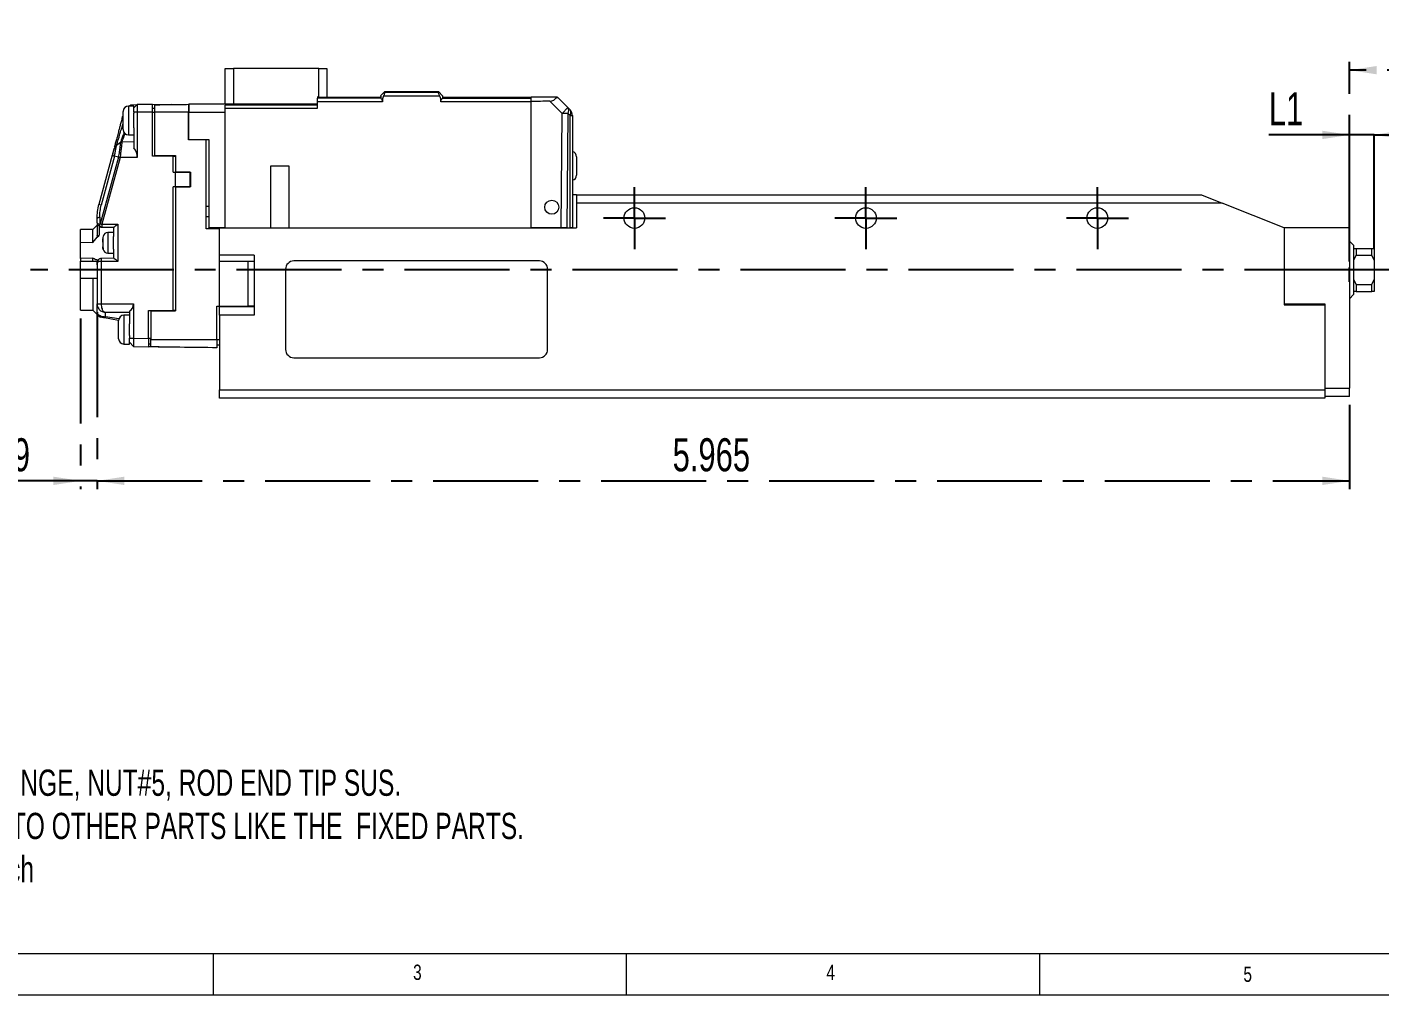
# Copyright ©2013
# Model space of a CAD drawing. Header units: inches. Extents: x 0.2 to 16.3, y 0.2 to 11.5.
# Drawn here: x 3.44 to 9.89, y 0.2 to 4.81 of the extents above; entities that cross this region are included whole.
import ezdxf

# ---------------------------------------------------------------- set-up
doc = ezdxf.new("R2010")
doc.units = ezdxf.units.IN
doc.header["$MEASUREMENT"] = 0
doc.linetypes.add('CENTERX2', pattern=[0.8, 0.5, -0.1, 0.1, -0.1])
doc.layers.add('CENTER_LINE', color=7, linetype='CENTERX2')
doc.styles.add('SLDTEXTSTYLE0', font='TXT', dxfattribs={"width": 0.7})
doc.styles.add('SLDTEXTSTYLE2', font='TXT', dxfattribs={"width": 0.75})
doc.dimstyles.new('SLDDIMSTYLE0', dxfattribs={"dimtxt": 0.15748, "dimasz": 0.13, "dimexe": 0, "dimexo": 0.0625, "dimgap": 0.03937, "dimtad": 1, "dimdec": 3, "dimrnd": 1e-09, "dimzin": 12, "dimdsep": 46, "dimtxsty": 'SLDTEXTSTYLE0', "dimsah": 1, "dimcen": 0.09, "dimadec": 0, "dimazin": 3, "dimtfac": 1, "dimtdec": 3, "dimtofl": 0, "dimtmove": 0, "dimatfit": 3, "dimfxl": 1, "dimfrac": 2, "dimtolj": 1, "dimtzin": 12, "dimarcsym": 0})
doc.dimstyles.new('SLDDIMSTYLE1', dxfattribs={"dimtxt": 0.15748, "dimasz": 0.13, "dimexe": 0, "dimexo": 0.0625, "dimgap": 0.03937, "dimtad": 1, "dimdec": 3, "dimrnd": 1e-09, "dimdsep": 46, "dimtxsty": 'SLDTEXTSTYLE0', "dimsah": 1, "dimcen": 0.09, "dimadec": 0, "dimazin": 2, "dimtfac": 1, "dimtdec": 3, "dimtmove": 0, "dimatfit": 0, "dimfxl": 1, "dimfrac": 2, "dimtolj": 1, "dimtzin": 12, "dimarcsym": 0})
doc.dimstyles.new('SLDDIMSTYLE4', dxfattribs={"dimtxt": 0.15748, "dimasz": 0.13, "dimexe": 0, "dimexo": 0.0625, "dimgap": 0.03937, "dimtad": 1, "dimdec": 3, "dimrnd": 1e-09, "dimzin": 12, "dimdsep": 46, "dimtxsty": 'SLDTEXTSTYLE0', "dimsah": 1, "dimcen": 0.09, "dimadec": 0, "dimazin": 3, "dimtfac": 1, "dimtdec": 3, "dimtmove": 0, "dimatfit": 0, "dimfxl": 1, "dimfrac": 2, "dimtolj": 1, "dimtzin": 12, "dimarcsym": 0})

# ---------------------------------------------------------------- blocks, each defined once
blk = doc.blocks.new('SW_NOTE_0')
at = {"layer": 'CENTER_LINE', "color": 0, "char_height": 0.125, "attachment_point": 1, "style": 'SLDTEXTSTYLE0'}
for s, insert in [('NOTE:', (0, 0.1611)), ('1. ACCESSORY PART :  SCREW#4, NUT#4, HINGE, NUT#5, ROD END TIP SUS.', (0, -0.0449)), ('2. ACCESSORY PARTS TO BE CONNECTED TO OTHER PARTS LIKE THE  FIXED PARTS.', (0, -0.2509)), ('3. UNSPECIFIED TOLERACNE TO BE 0.007inch', (0, -0.457))]:
    blk.add_mtext(s, dxfattribs=dict(at, insert=insert))
blk = doc.blocks.new('_D_27')
at = {"layer": 'CENTER_LINE'}
for p, q in [((3.6986, 3.4187), (3.6986, 2.6065)), ((3.7773, 3.4491), (3.7773, 2.6065)), ((3.6986, 2.6458), (3.0889, 2.6458)), ((3.7773, 2.6458), (3.6986, 2.6458)), ((3.7773, 2.6458), (4.0273, 2.6458))]:
    blk.add_line(p, q, dxfattribs=at)
for points in [[(3.6986, 2.6458), (3.5686, 2.6658), (3.5686, 2.6258)], [(3.7773, 2.6458), (3.9073, 2.6258), (3.9073, 2.6658)]]:
    blk.add_solid(points, dxfattribs=at)
at = {"layer": 'CENTER_LINE', "insert": (3.0889, 2.8488), "char_height": 0.15748, "attachment_point": 1, "style": 'SLDTEXTSTYLE0'}
blk.add_mtext('0.079', dxfattribs=at)
blk = doc.blocks.new('_D_28')
at = {"layer": 'CENTER_LINE'}
for p, q in [((3.7773, 3.4491), (3.7773, 2.6065)), ((9.7419, 3.0081), (9.7419, 2.6065)), ((3.7773, 2.6458), (9.7419, 2.6458))]:
    blk.add_line(p, q, dxfattribs=at)
for points in [[(3.7773, 2.6458), (3.9073, 2.6258), (3.9073, 2.6658)], [(9.7419, 2.6458), (9.6119, 2.6658), (9.6119, 2.6258)]]:
    blk.add_solid(points, dxfattribs=at)
at = {"layer": 'CENTER_LINE', "insert": (6.5182, 2.8488), "char_height": 0.15748, "attachment_point": 1, "style": 'SLDTEXTSTYLE0'}
blk.add_mtext('5.965', dxfattribs=at)
blk = doc.blocks.new('_D_29')
at = {"layer": 'CENTER_LINE'}
for p, q in [((9.7419, 3.89), (9.7419, 4.3331)), ((9.86, 3.7923), (9.86, 4.3331)), ((9.7419, 4.2937), (9.3577, 4.2937)), ((9.86, 4.2937), (9.7419, 4.2937)), ((9.86, 4.2937), (10.11, 4.2937))]:
    blk.add_line(p, q, dxfattribs=at)
for points in [[(9.7419, 4.2937), (9.6119, 4.3137), (9.6119, 4.2737)], [(9.86, 4.2937), (9.99, 4.2737), (9.99, 4.3137)]]:
    blk.add_solid(points, dxfattribs=at)
at = {"layer": 'CENTER_LINE', "insert": (9.3577, 4.4967), "char_height": 0.15748, "attachment_point": 1, "style": 'SLDTEXTSTYLE0'}
blk.add_mtext('L1', dxfattribs=at)
blk = doc.blocks.new('SW_CENTERMARKSYMBOL_6')
at = {"layer": 'CENTER_LINE', "color": 0}
for p, q in [((0, 0.0984), (0, 0.1476)), ((0, 0), (0, 0.0984)), ((-0.0984, 0), (-0.1476, 0)), ((0, 0), (-0.0984, 0)), ((0, 0), (0, -0.0984)), ((0, 0), (0.0984, 0)), ((0.0984, 0), (0.1476, 0)), ((0, -0.0984), (0, -0.1476))]:
    blk.add_line(p, q, dxfattribs=at)
blk = doc.blocks.new('SW_CENTERMARKSYMBOL_7')
at = {"layer": 'CENTER_LINE', "color": 0}
for p, q in [((0, 0.0984), (0, 0.1476)), ((0, 0), (0, 0.0984)), ((-0.0984, 0), (-0.1476, 0)), ((0, 0), (-0.0984, 0)), ((0, 0), (0, -0.0984)), ((0, 0), (0.0984, 0)), ((0.0984, 0), (0.1476, 0)), ((0, -0.0984), (0, -0.1476))]:
    blk.add_line(p, q, dxfattribs=at)
blk = doc.blocks.new('SW_CENTERMARKSYMBOL_8')
at = {"layer": 'CENTER_LINE', "color": 0}
for p, q in [((0, 0.0984), (0, 0.1476)), ((0, 0), (0, 0.0984)), ((-0.0984, 0), (-0.1476, 0)), ((0, 0), (-0.0984, 0)), ((0, 0), (0, -0.0984)), ((0, 0), (0.0984, 0)), ((0.0984, 0), (0.1476, 0)), ((0, -0.0984), (0, -0.1476))]:
    blk.add_line(p, q, dxfattribs=at)
blk = doc.blocks.new('_D_32')
at = {"layer": 'CENTER_LINE'}
for p, q in [((9.86, 3.7529), (9.86, 4.334)), ((11.4215, 3.7359), (11.4215, 4.334)), ((9.86, 4.2946), (11.4215, 4.2946))]:
    blk.add_line(p, q, dxfattribs=at)
for points in [[(9.86, 4.2946), (9.99, 4.2746), (9.99, 4.3146)], [(11.4215, 4.2946), (11.2915, 4.3146), (11.2915, 4.2746)]]:
    blk.add_solid(points, dxfattribs=at)
at = {"layer": 'CENTER_LINE', "insert": (10.5382, 4.4976), "char_height": 0.15748, "attachment_point": 1, "style": 'SLDTEXTSTYLE0'}
blk.add_mtext('L3', dxfattribs=at)
blk = doc.blocks.new('_D_34')
at = {"layer": 'CENTER_LINE'}
for p, q in [((9.7419, 3.6899), (9.7419, 4.6415)), ((11.4215, 3.5732), (11.4215, 4.6415)), ((11.4215, 4.6021), (9.7419, 4.6021))]:
    blk.add_line(p, q, dxfattribs=at)
for points in [[(9.7419, 4.6021), (9.8719, 4.5821), (9.8719, 4.6221)], [(11.4215, 4.6021), (11.2915, 4.6221), (11.2915, 4.5821)]]:
    blk.add_solid(points, dxfattribs=at)
at = {"layer": 'CENTER_LINE', "insert": (10.4791, 4.8051), "char_height": 0.15748, "attachment_point": 1, "style": 'SLDTEXTSTYLE0'}
blk.add_mtext('L2', dxfattribs=at)

msp = doc.modelspace()

# ---------------------------------------------------------------- linework, layer by layer
at = {"color": 7, "linetype": 'Continuous', "lineweight": 18}
for p, q in [((4.3876, 4.4412), (4.3876, 4.6105)), ((4.4269, 4.6105), (4.4269, 4.4412)), ((4.8325, 4.6105), (4.4269, 4.6105)), ((4.8325, 4.4726), (4.8325, 4.6105)), ((4.8718, 4.6105), (4.8718, 4.4727)), ((4.8323, 4.4727), (4.8246, 4.4727)), ((5.1278, 4.4682), (4.8246, 4.4681)), ((4.8246, 4.4511), (4.8246, 4.4193)), ((5.1369, 4.4511), (4.8246, 4.4511)), ((4.8325, 4.4727), (5.1277, 4.4727)), ((5.1474, 4.5002), (5.1277, 4.4806)), ((5.1368, 4.4609), (5.1341, 4.4609)), ((5.1368, 4.4609), (5.1369, 4.4511)), ((5.4091, 4.4789), (5.1417, 4.4789)), ((5.1474, 4.4962), (5.1474, 4.5002)), ((5.1474, 4.5002), (5.4033, 4.5002)), ((5.4033, 4.4962), (5.1474, 4.4962)), ((5.423, 4.4806), (5.4033, 4.5003)), ((5.4138, 4.4511), (5.414, 4.4609)), ((5.8443, 4.4511), (5.4138, 4.4511)), ((5.414, 4.4609), (5.4166, 4.4609)), ((5.423, 4.4727), (5.8443, 4.4727)), ((5.423, 4.4682), (5.8443, 4.4681)), ((5.9695, 4.4727), (5.8443, 4.4727)), ((5.8443, 4.453), (5.8443, 4.4727)), ((5.8443, 3.8506), (5.8443, 4.453)), ((5.9918, 4.3961), (5.9337, 4.4543)), ((5.9707, 4.4722), (6.0193, 4.4236)), ((3.9014, 4.3191), (3.9014, 4.4058)), ((3.9525, 4.4314), (3.9269, 4.4314)), ((3.9379, 4.436), (3.9319, 4.4314)), ((3.9379, 4.436), (3.9319, 4.4314)), ((3.9319, 4.4314), (3.9368, 4.4351)), ((3.9438, 4.4376), (3.9683, 4.438)), ((3.9683, 4.438), (3.9525, 4.422)), ((3.9525, 4.422), (3.9525, 4.4313)), ((3.9525, 4.4018), (3.9525, 4.422)), ((3.9683, 4.4018), (3.9525, 4.4018)), ((3.9525, 4.4018), (3.9525, 4.3972)), ((3.9525, 4.3278), (3.9525, 4.3972)), ((4.0411, 4.4393), (3.9683, 4.438)), ((3.9683, 4.438), (3.9683, 4.4018)), ((3.9683, 4.4018), (3.9683, 4.1853)), ((4.0411, 4.4018), (3.9683, 4.4018)), ((4.0411, 4.4393), (4.1317, 4.4409)), ((4.0411, 4.4018), (4.0411, 4.4393)), ((4.0529, 4.4198), (4.0411, 4.4198)), ((4.0411, 4.1931), (4.0411, 4.4018)), ((4.0411, 4.4018), (4.0529, 4.4018)), ((4.0529, 4.195), (4.0529, 4.4018)), ((4.1317, 4.4409), (4.1317, 4.4384)), ((4.2143, 4.4018), (4.2124, 4.4018)), ((4.2124, 4.27), (4.2124, 4.4018)), ((4.2143, 4.4412), (4.8246, 4.4412)), ((4.2143, 4.4018), (4.3876, 4.4018)), ((4.2143, 4.2719), (4.2143, 4.4018)), ((4.8246, 4.436), (4.3876, 4.436)), ((4.8246, 4.4193), (4.3876, 4.4193)), ((4.3876, 3.8506), (4.3876, 4.4018)), ((5.987, 3.8506), (5.9918, 4.3961)), ((5.9918, 4.3961), (6.0193, 4.4236)), ((6.0193, 4.3958), (6.0145, 3.8506)), ((6.0193, 4.4236), (6.0296, 4.4134)), ((6.0296, 4.3855), (6.0193, 4.3958)), ((6.0296, 3.8506), (6.0296, 4.3855)), ((6.0296, 4.3855), (6.0411, 4.3855)), ((6.0411, 4.3855), (6.0411, 3.8506)), ((3.9525, 4.3278), (3.9525, 4.2314)), ((4.2124, 4.3231), (4.2143, 4.3231)), ((3.8882, 4.2571), (3.8698, 4.243)), ((3.9525, 4.2606), (3.8952, 4.2596)), ((3.9269, 4.2936), (3.9525, 4.2936)), ((4.297, 4.27), (4.2124, 4.27)), ((4.2143, 4.2719), (4.3088, 4.2719)), ((4.297, 3.8467), (4.297, 4.27)), ((4.3088, 4.27), (4.297, 4.27)), ((4.3088, 4.2719), (4.3088, 3.8506)), ((3.8489, 4.1965), (3.7862, 3.9624)), ((3.8598, 4.1925), (3.7973, 3.9594)), ((3.8557, 4.2219), (3.8556, 4.2214)), ((3.8597, 4.2307), (3.8557, 4.2219)), ((3.8566, 4.223), (3.8568, 4.223)), ((3.8789, 4.1874), (3.8598, 4.1925)), ((3.8698, 4.243), (3.865, 4.2379)), ((3.8694, 4.2411), (3.8698, 4.243)), ((4.1395, 4.1931), (4.0411, 4.1931)), ((4.0529, 4.195), (4.0529, 4.1931)), ((4.0529, 4.195), (4.1514, 4.195)), ((4.1395, 4.1155), (4.1395, 4.1931)), ((4.1395, 4.1931), (4.1514, 4.1931)), ((4.1514, 4.195), (4.1514, 4.1163)), ((6.0608, 4.1892), (6.0608, 4.1459)), ((3.8789, 4.1874), (3.7924, 3.8703)), ((3.8868, 4.1853), (3.8002, 3.8682)), ((3.9683, 4.1853), (3.8868, 4.1853)), ((4.6041, 4.1459), (4.6907, 4.1459)), ((4.6041, 3.8506), (4.6041, 4.1459)), ((4.6907, 4.1459), (4.6907, 3.8506)), ((6.0608, 4.1459), (6.0608, 4.1026)), ((4.1395, 4.1155), (4.1514, 4.1155)), ((4.1514, 4.1163), (4.1514, 4.1155)), ((4.1514, 4.1163), (4.2222, 4.1163)), ((4.1514, 4.047), (4.1514, 4.1155)), ((4.2203, 4.1155), (4.1514, 4.1155)), ((4.2203, 4.047), (4.2203, 4.1155)), ((4.2222, 4.1163), (4.2222, 4.0462)), ((4.1514, 4.047), (4.1395, 4.047)), ((4.1395, 3.4569), (4.1395, 4.047)), ((4.1514, 4.047), (4.2203, 4.047)), ((4.1514, 4.047), (4.1514, 4.0462)), ((4.1514, 4.0462), (4.1514, 3.455)), ((4.2222, 4.0462), (4.1514, 4.0462)), ((6.0608, 4.008), (6.0411, 4.008)), ((6.0608, 4.008), (6.0608, 3.9687)), ((6.0608, 4.008), (9.0372, 4.008)), ((9.0372, 4.008), (9.1356, 3.9687)), ((3.7973, 3.9594), (3.7862, 3.9624)), ((4.297, 3.955), (4.3088, 3.955)), ((6.0608, 3.9687), (6.0608, 3.8506)), ((9.1356, 3.9687), (6.0608, 3.9687)), ((9.4309, 3.8506), (9.1356, 3.9687)), ((3.7773, 3.8745), (3.7773, 3.8952)), ((3.7898, 3.8686), (3.7892, 3.8688)), ((3.7898, 3.9024), (3.7898, 3.8686)), ((3.8002, 3.8682), (3.8754, 3.8682)), ((3.8754, 3.8682), (3.8754, 3.6914)), ((4.3088, 3.9038), (4.297, 3.9038)), ((3.7577, 3.843), (3.6986, 3.843)), ((3.6986, 3.7829), (3.6986, 3.843)), ((3.7773, 3.8631), (3.7577, 3.843)), ((3.7577, 3.7818), (3.7577, 3.843)), ((3.7951, 3.855), (3.7981, 3.8548)), ((3.797, 3.8547), (3.8567, 3.8536)), ((3.7981, 3.8548), (3.7977, 3.8548)), ((3.8056, 3.8108), (3.8049, 3.8052)), ((3.8049, 3.8052), (3.8049, 3.7971)), ((3.8561, 3.8289), (3.8285, 3.8289)), ((3.8561, 3.8536), (3.8561, 3.8103)), ((3.8561, 3.7953), (3.8561, 3.8103)), ((4.36, 3.8467), (4.297, 3.8467)), ((4.3876, 3.8506), (4.3088, 3.8506)), ((4.3088, 3.8467), (4.3088, 3.8506)), ((4.36, 3.7206), (4.36, 3.8506)), ((4.36, 3.8506), (6.0608, 3.8506)), ((4.3876, 3.8506), (4.6041, 3.8506)), ((4.4874, 3.8506), (4.4874, 3.8506)), ((4.5726, 3.8506), (4.5726, 3.8506)), ((4.6907, 3.8506), (5.8443, 3.8506)), ((4.8797, 3.8506), (4.8797, 3.8506)), ((4.9584, 3.8506), (4.9584, 3.8506)), ((5.8443, 3.8506), (5.8443, 3.8506)), ((5.987, 3.8506), (5.8443, 3.8506)), ((5.8718, 3.8506), (5.8718, 3.8506)), ((6.0145, 3.8506), (5.987, 3.8506)), ((6.0145, 3.8506), (6.0296, 3.8506)), ((6.0411, 3.8506), (6.0296, 3.8506)), ((9.4309, 3.8506), (9.4309, 3.4844)), ((9.4309, 3.8506), (9.4309, 3.4896)), ((9.7419, 3.8506), (9.4309, 3.8506)), ((9.7419, 3.8506), (9.7419, 3.0869)), ((3.6986, 3.7045), (3.6986, 3.7829)), ((3.6986, 3.7829), (3.7577, 3.7818)), ((3.8049, 3.7971), (3.8052, 3.7984)), ((3.8049, 3.7928), (3.8049, 3.7971)), ((3.8049, 3.7865), (3.8049, 3.7928)), ((3.8049, 3.7822), (3.8049, 3.7865)), ((3.8052, 3.7785), (3.8049, 3.7771)), ((3.8049, 3.7771), (3.8049, 3.7604)), ((3.8049, 3.7604), (3.8056, 3.7548)), ((3.8049, 3.7542), (3.8049, 3.7604)), ((3.8056, 3.7486), (3.8049, 3.7542)), ((3.8056, 3.7548), (3.8056, 3.7486)), ((3.8561, 3.749), (3.8561, 3.7953)), ((3.8561, 3.749), (3.8561, 3.7059)), ((9.7616, 3.7679), (9.7419, 3.7876)), ((9.7616, 3.7679), (9.7616, 3.5332)), ((9.7616, 3.7529), (9.7734, 3.7529)), ((9.7734, 3.7529), (9.7734, 3.7206)), ((9.7734, 3.7529), (9.8482, 3.7529)), ((9.8482, 3.7206), (9.8482, 3.7529)), ((9.8482, 3.7529), (9.86, 3.7529)), ((9.86, 3.7529), (9.86, 3.6965)), ((3.7577, 3.706), (3.6986, 3.7045)), ((3.6986, 3.7045), (3.6986, 3.6919)), ((3.6986, 3.6919), (3.7577, 3.6919)), ((3.6986, 3.6092), (3.6986, 3.6919)), ((3.7577, 3.6919), (3.7577, 3.706)), ((3.7577, 3.6919), (3.7795, 3.6919)), ((3.7773, 3.6752), (3.7773, 3.6919)), ((3.7773, 3.682), (3.7773, 3.4884)), ((3.8567, 3.7059), (3.7965, 3.7049)), ((3.7967, 3.6914), (3.7967, 3.4884)), ((3.8754, 3.6914), (3.7967, 3.6914)), ((3.8285, 3.7305), (3.8561, 3.7305)), ((4.5254, 3.7206), (4.36, 3.7206)), ((4.36, 3.6912), (4.36, 3.7206)), ((4.36, 3.4786), (4.36, 3.6912)), ((4.4958, 3.6912), (4.36, 3.6912)), ((4.4958, 3.6912), (4.4958, 3.4786)), ((4.5254, 3.6912), (4.4958, 3.6912)), ((4.5254, 3.7206), (4.5254, 3.4352)), ((5.8836, 3.6931), (4.7143, 3.6931)), ((9.7734, 3.7206), (9.7616, 3.6965)), ((9.7734, 3.7206), (9.8482, 3.7206)), ((9.86, 3.6965), (9.8482, 3.7206)), ((9.86, 3.6965), (9.86, 3.6046)), ((3.6986, 3.4581), (3.6986, 3.6092)), ((3.7577, 3.6092), (3.6986, 3.6092)), ((3.7577, 3.6092), (3.7577, 3.4581)), ((3.7773, 3.6092), (3.7577, 3.6092)), ((4.675, 3.6537), (4.675, 3.2718)), ((5.923, 3.2718), (5.923, 3.6537)), ((9.7616, 3.6046), (9.7734, 3.5805)), ((9.7734, 3.5482), (9.7616, 3.5482)), ((9.7734, 3.5805), (9.8482, 3.5805)), ((9.7734, 3.5805), (9.7734, 3.5482)), ((9.7734, 3.5482), (9.8482, 3.5482)), ((9.8482, 3.5805), (9.86, 3.6046)), ((9.8482, 3.5482), (9.8482, 3.5805)), ((9.86, 3.5482), (9.8482, 3.5482)), ((9.86, 3.6046), (9.86, 3.5482)), ((3.7773, 3.4884), (3.7967, 3.4884)), ((3.7773, 3.4455), (3.7773, 3.4884)), ((3.7967, 3.4884), (3.9506, 3.4884)), ((3.9506, 3.4884), (3.9506, 3.3252)), ((9.4309, 3.4896), (9.6238, 3.4896)), ((9.4309, 3.4844), (9.6238, 3.4844)), ((9.6238, 3.4896), (9.6238, 3.0869)), ((9.6238, 3.4844), (9.6238, 3.0789)), ((9.7419, 3.5135), (9.7616, 3.5332)), ((3.6986, 3.4581), (3.7577, 3.4581)), ((3.7577, 3.4581), (3.7806, 3.4347)), ((3.8793, 3.409), (3.8129, 3.4223)), ((3.8167, 3.4491), (3.9309, 3.4491)), ((3.8167, 3.4271), (3.8167, 3.4491)), ((3.9309, 3.4352), (3.9053, 3.4352)), ((3.9309, 3.4543), (3.9309, 3.394)), ((4.0214, 3.4569), (4.1395, 3.4569)), ((4.0214, 3.324), (4.0214, 3.4569)), ((4.0332, 3.455), (4.0332, 3.4569)), ((4.0332, 3.455), (4.1514, 3.455)), ((4.0332, 3.455), (4.0332, 3.3191)), ((4.1514, 3.4569), (4.1395, 3.4569)), ((4.3482, 3.4786), (4.36, 3.4786)), ((4.3482, 3.3191), (4.3482, 3.4786)), ((4.36, 3.4786), (4.4958, 3.4786)), ((4.36, 3.4352), (4.36, 3.4786)), ((4.5254, 3.4746), (4.36, 3.4746)), ((4.36, 3.4352), (4.36, 3.0789)), ((4.5254, 3.4352), (4.36, 3.4352)), ((4.5254, 3.4786), (4.4958, 3.4786)), ((3.8797, 3.3569), (3.8797, 3.4096)), ((3.8797, 3.323), (3.8797, 3.3569)), ((3.9309, 3.3514), (3.9309, 3.394)), ((3.9309, 3.3386), (3.9309, 3.3514)), ((3.9053, 3.2974), (3.9309, 3.2974)), ((3.9309, 3.3386), (3.9309, 3.3252)), ((3.9309, 3.2974), (3.9309, 3.3252)), ((3.9309, 3.3252), (3.9506, 3.3252)), ((3.9309, 3.3059), (3.9507, 3.2857)), ((3.9309, 3.3059), (3.9507, 3.2857)), ((3.9314, 3.3054), (3.9309, 3.3059)), ((3.9506, 3.3252), (4.0214, 3.324)), ((4.0214, 3.324), (4.0214, 3.2846)), ((4.0332, 3.3238), (4.0214, 3.3238)), ((4.0332, 3.2962), (4.0214, 3.2962)), ((4.3482, 3.3191), (4.36, 3.3191)), ((4.36, 3.2916), (4.3482, 3.2916)), ((3.9506, 3.2858), (4.0214, 3.2846)), ((4.0726, 3.2837), (4.0214, 3.2846)), ((4.7143, 3.2324), (5.8836, 3.2324)), ((4.36, 3.0789), (9.6238, 3.0789)), ((4.36, 3.0395), (4.36, 3.0789)), ((9.6238, 3.0395), (4.36, 3.0395)), ((9.6238, 3.0869), (9.7419, 3.0869)), ((9.6238, 3.0789), (9.6238, 3.0395)), ((9.7419, 3.0475), (9.6238, 3.0475)), ((9.7419, 3.0475), (9.7419, 3.0869)), ((0.3937, 0.3937), (16.1516, 0.3937)), ((4.3307, 0.3937), (4.3307, 0.1969)), ((6.2992, 0.1969), (6.2992, 0.3937)), ((8.2677, 0.1969), (8.2677, 0.3937)), ((0.1969, 0.1969), (16.3386, 0.1969))]:
    msp.add_line(p, q, dxfattribs=at)
at = {"color": 8, "linetype": 'Continuous', "lineweight": 18}
for p, q in [((3.9269, 4.4313), (3.9269, 4.2936)), ((4.2222, 4.0798), (4.2203, 4.0798)), ((4.2203, 4.0665), (4.2222, 4.0665)), ((3.8285, 3.8289), (3.8285, 3.7953)), ((3.8285, 3.7953), (3.8285, 3.7305)), ((3.8809, 3.4168), (3.8167, 3.4271)), ((3.9053, 3.4352), (3.9053, 3.3514)), ((3.9053, 3.3514), (3.9053, 3.2974))]:
    msp.add_line(p, q, dxfattribs=at)
at = {"color": 7, "linetype": 'Continuous', "lineweight": 18, "flags": 128}
for points in [[(3.7773, 3.8952), (3.7775, 3.8962), (3.7782, 3.8972), (3.7792, 3.8982), (3.7806, 3.8991), (3.7824, 3.9), (3.7845, 3.9009), (3.787, 3.9017), (3.7898, 3.9024)], [(3.8167, 3.4271), (3.8162, 3.426), (3.8157, 3.4249), (3.8151, 3.4241), (3.8146, 3.4234), (3.8141, 3.4228), (3.8137, 3.4225), (3.8133, 3.4223), (3.8129, 3.4223)]]:
    msp.add_lwpolyline(points, dxfattribs=at)
at = {"color": 8, "linetype": 'Continuous', "lineweight": 18, "flags": 128}
msp.add_lwpolyline([(3.7773, 3.8745), (3.7776, 3.8723), (3.7782, 3.8703)], dxfattribs=at)
at = {"color": 7, "linetype": 'Continuous', "lineweight": 18}
for centre, radius in [((5.9427, 3.9491), 0.0335), ((6.3364, 3.8978), 0.0492), ((7.4388, 3.8978), 0.0492), ((8.5411, 3.8978), 0.0492)]:
    msp.add_circle(centre, radius, dxfattribs=at)
for centre, radius, start, end in [((3.9269, 4.4058), 0.0256, 90, 180), ((5.9639, 1.06), 3.3363, 89.04802, 89.52025), ((5.9993, 4.4097), 0.0244, 325.14306, 34.85694), ((6.0096, 4.3994), 0.0244, 325.14306, 34.85694), ((6.0018, 4.3855), 0.0394, 0, 45), ((3.9269, 4.3191), 0.0256, 180, 270), ((6.0352, 4.1892), 0.0256, 0, 76.65764), ((6.0352, 4.1026), 0.0256, 283.34236, 0), ((4.3025, 5.7101), 1.9092, 254.50273, 254.74739), ((3.8285, 3.8053), 0.0236, 90, 167.14802), ((3.8285, 3.7541), 0.0236, 193.5835, 270), ((4.7143, 3.6537), 0.0394, 90, 180), ((5.8836, 3.6537), 0.0394, 0, 90), ((3.9112, 3.4884), 0.0394, 300.00504, 360), ((3.797, 3.4455), 0.0197, 180, 258.69007), ((3.9053, 3.4096), 0.0256, 90, 180), ((3.9053, 3.323), 0.0256, 180, 270), ((4.7143, 3.2718), 0.0394, 180, 270), ((5.8836, 3.2718), 0.0394, 270, 0)]:
    msp.add_arc(centre, radius, start, end, dxfattribs=at)
for centre, major_axis, ratio, start_param, end_param in [((9.7728, 4.4333), (4.5114, -0.0003), 0.008727, 2.588671, 2.627643), ((3.8953, 4.1853), (0, 0.0743), 0.982842, 4.712389, 5.381677)]:
    msp.add_ellipse(centre, major_axis=major_axis, ratio=ratio, start_param=start_param, end_param=end_param, dxfattribs=at)
for points in [[(4.3876, 4.6105), (4.3882, 4.6105), (4.3894, 4.6105), (4.3985, 4.6105), (4.4115, 4.6105), (4.4218, 4.6105), (4.4269, 4.6105)], [(4.8325, 4.6105), (4.8376, 4.6105), (4.8479, 4.6105), (4.8609, 4.6105), (4.8701, 4.6105), (4.8712, 4.6105), (4.8718, 4.6105)], [(4.8246, 4.4681), (4.8246, 4.4672), (4.8246, 4.4653), (4.8246, 4.4611), (4.8246, 4.4563), (4.8246, 4.4528), (4.8246, 4.4511)], [(5.8443, 4.4511), (5.8443, 4.4528), (5.8443, 4.4563), (5.8443, 4.4611), (5.8443, 4.4653), (5.8443, 4.4672), (5.8443, 4.4681)], [(3.9368, 4.4351), (3.9379, 4.4358), (3.94, 4.4372), (3.9425, 4.4374), (3.9438, 4.4376)], [(4.2143, 4.4412), (4.2143, 4.4406), (4.2143, 4.4394), (4.2143, 4.4303), (4.2143, 4.4173), (4.2143, 4.407), (4.2143, 4.4018)], [(4.3876, 4.4018), (4.3876, 4.4053), (4.3876, 4.4122), (4.3876, 4.4218), (4.3876, 4.4302), (4.3876, 4.4341), (4.3876, 4.436)], [(3.8052, 3.7984), (3.8051, 3.7951), (3.8049, 3.7884), (3.8051, 3.7818), (3.8052, 3.7785)]]:
    msp.add_open_spline(points, degree=3, dxfattribs=at)
for points, knots in [([(5.1277, 4.4806), (5.1277, 4.4804), (5.1277, 4.4801), (5.1278, 4.4774), (5.1278, 4.4734), (5.1278, 4.4699), (5.1278, 4.4681)], [0, 0, 0, 0, 0.249826, 0.499768, 0.749826, 1, 1, 1, 1]), ([(5.1341, 4.4609), (5.1332, 4.4622), (5.1312, 4.4653), (5.129, 4.4671), (5.1278, 4.4682)], [0, 0, 0, 0, 0.453789, 1, 1, 1, 1]), ([(5.1369, 4.4511), (5.1368, 4.4528), (5.1365, 4.4564), (5.1349, 4.4593), (5.1341, 4.4609)], [0, 0, 0, 0, 0.478115, 1, 1, 1, 1]), ([(5.1417, 4.4789), (5.1402, 4.4759), (5.1375, 4.4702), (5.137, 4.4639), (5.1368, 4.4609)], [0, 0, 0, 0, 0.5233128, 1, 1, 1, 1]), ([(5.1417, 4.4789), (5.1426, 4.4807), (5.1443, 4.4842), (5.1461, 4.4892), (5.1472, 4.4934), (5.1473, 4.4953), (5.1474, 4.4962)], [0, 0, 0, 0, 0.268331, 0.522065, 0.764688, 1, 1, 1, 1]), ([(5.4033, 4.5003), (5.4033, 4.5001), (5.4033, 4.4997), (5.4033, 4.4974), (5.4033, 4.4962)], [0, 0, 0, 0, 0.500008, 1, 1, 1, 1]), ([(5.4091, 4.4789), (5.4082, 4.4807), (5.4065, 4.4842), (5.4047, 4.4892), (5.4035, 4.4934), (5.4034, 4.4953), (5.4033, 4.4962)], [0, 0, 0, 0, 0.268398, 0.522178, 0.764747, 1, 1, 1, 1]), ([(5.414, 4.4609), (5.4138, 4.4639), (5.4133, 4.4702), (5.4105, 4.4759), (5.4091, 4.4789)], [0, 0, 0, 0, 0.479315, 1, 1, 1, 1]), ([(5.4138, 4.4511), (5.414, 4.4528), (5.4143, 4.4564), (5.4158, 4.4594), (5.4166, 4.4609)], [0, 0, 0, 0, 0.48427, 1, 1, 1, 1]), ([(5.4166, 4.4609), (5.4174, 4.4621), (5.4194, 4.4651), (5.4216, 4.467), (5.423, 4.4681)], [0, 0, 0, 0, 0.395708, 1, 1, 1, 1]), ([(5.423, 4.4806), (5.423, 4.4804), (5.423, 4.4801), (5.423, 4.4774), (5.423, 4.4734), (5.423, 4.4699), (5.423, 4.4681)], [0, 0, 0, 0, 0.249883, 0.499844, 0.749883, 1, 1, 1, 1]), ([(5.9337, 4.4543), (5.937, 4.4545), (5.9436, 4.455), (5.9528, 4.4596), (5.96, 4.4655), (5.9656, 4.4708), (5.969, 4.4731), (5.9703, 4.4725), (5.9707, 4.4722)], [0, 0, 0, 0, 0.154072, 0.309207, 0.488335, 0.671502, 0.878231, 1, 1, 1, 1]), ([(4.0529, 4.4374), (4.0827, 4.4378), (4.1358, 4.4385), (4.189, 4.4391), (4.2124, 4.4394)], [0, 0, 0, 0, 0.560004, 1, 1, 1, 1]), ([(4.0529, 4.4018), (4.0529, 4.4058), (4.0529, 4.4138), (4.0529, 4.4245), (4.0529, 4.4326), (4.0529, 4.4368), (4.0529, 4.4373), (4.0529, 4.4374)], [0, 0, 0, 0, 0.214702, 0.429404, 0.644089, 0.858766, 1, 1, 1, 1]), ([(4.2124, 4.4018), (4.1826, 4.4019), (4.1295, 4.4019), (4.0763, 4.4019), (4.0529, 4.4018)], [0, 0, 0, 0, 0.560005, 1, 1, 1, 1]), ([(4.2124, 4.4394), (4.2124, 4.439), (4.2124, 4.4381), (4.2124, 4.4317), (4.2124, 4.4221), (4.2124, 4.4116), (4.2124, 4.4046), (4.2124, 4.4018)], [0, 0, 0, 0, 0.214702, 0.429406, 0.644091, 0.858768, 1, 1, 1, 1]), ([(3.8983, 4.381), (3.8966, 4.3744), (3.893, 4.3612), (3.888, 4.3423), (3.8832, 4.3245), (3.8779, 4.3047), (3.872, 4.2828), (3.8662, 4.261), (3.8618, 4.2444), (3.8599, 4.2375), (3.8591, 4.2347)], [0, 0, 0, 0, 0.107151, 0.216449, 0.312963, 0.409033, 0.567295, 0.724847, 0.886827, 1, 1, 1, 1]), ([(3.9014, 4.3786), (3.9012, 4.3787), (3.8984, 4.3798), (3.8984, 4.3804), (3.8983, 4.381)], [0, 0, 0, 0, 0.05452, 1, 1, 1, 1]), ([(3.8882, 4.2571), (3.8881, 4.2561), (3.8878, 4.254), (3.8857, 4.2378), (3.8826, 4.2148), (3.8801, 4.1965), (3.8789, 4.1874)], [0, 0, 0, 0, 0.250224, 0.500004, 0.749764, 1, 1, 1, 1]), ([(3.8952, 4.2596), (3.8951, 4.259), (3.895, 4.2578), (3.894, 4.2489), (3.8927, 4.2374), (3.8913, 4.2245), (3.8893, 4.207), (3.8877, 4.193), (3.8868, 4.1853)], [0, 0, 0, 0, 0.180061, 0.378365, 0.505739, 0.63991, 0.801206, 1, 1, 1, 1]), ([(3.8882, 4.2571), (3.8893, 4.2578), (3.8914, 4.2592), (3.8939, 4.2594), (3.8952, 4.2596)], [0, 0, 0, 0, 0.502742, 1, 1, 1, 1]), ([(3.8538, 4.2142), (3.8536, 4.2134), (3.8528, 4.2105), (3.8511, 4.204), (3.8496, 4.1986), (3.8489, 4.1959)], [0, 0, 0, 0, 0.155406, 0.583713, 1, 1, 1, 1]), ([(3.8531, 4.2121), (3.8529, 4.2115), (3.8524, 4.2095), (3.851, 4.2044), (3.8497, 4.1996), (3.8489, 4.1965)], [0, 0, 0, 0, 0.143628, 0.436286, 1, 1, 1, 1]), ([(3.8489, 4.1965), (3.8494, 4.1962), (3.8503, 4.1955), (3.8566, 4.1935), (3.8598, 4.1925)], [0, 0, 0, 0, 0.49864, 1, 1, 1, 1]), ([(3.8562, 4.2232), (3.8559, 4.2218), (3.8553, 4.2195), (3.8542, 4.2157), (3.8538, 4.2142)], [0, 0, 0, 0, 0.6117749, 1, 1, 1, 1]), ([(3.8594, 4.2293), (3.859, 4.2292), (3.8583, 4.2289), (3.8573, 4.2266), (3.8569, 4.2255)], [0, 0, 0, 0, 0.527132, 1, 1, 1, 1]), ([(3.8693, 4.2412), (3.8678, 4.2401), (3.863, 4.2368), (3.8601, 4.2317), (3.8582, 4.2283)], [0, 0, 0, 0, 0.327229, 1, 1, 1, 1]), ([(3.8693, 4.2416), (3.8688, 4.2412), (3.8674, 4.2404), (3.8664, 4.2392), (3.8658, 4.2385)], [0, 0, 0, 0, 0.4175847, 1, 1, 1, 1]), ([(3.8789, 4.1874), (3.8794, 4.1873), (3.8805, 4.187), (3.8825, 4.1868), (3.8844, 4.1862), (3.8858, 4.1856), (3.8865, 4.1854), (3.8868, 4.1853)], [0, 0, 0, 0, 0.249886, 0.499926, 0.747959, 0.907794, 1, 1, 1, 1]), ([(3.7773, 3.8952), (3.7777, 3.9065), (3.7784, 3.929), (3.7836, 3.9514), (3.7862, 3.9624)], [0, 0, 0, 0, 0.504417, 1, 1, 1, 1]), ([(3.7898, 3.9024), (3.7901, 3.912), (3.7907, 3.931), (3.7951, 3.95), (3.7973, 3.9594)], [0, 0, 0, 0, 0.504153, 1, 1, 1, 1]), ([(3.7773, 3.8745), (3.7779, 3.8739), (3.7789, 3.8727), (3.7856, 3.8701), (3.7892, 3.8688)], [0, 0, 0, 0, 0.470945, 1, 1, 1, 1]), ([(3.7773, 3.8745), (3.7773, 3.872), (3.7773, 3.8665), (3.7773, 3.8515), (3.7773, 3.842), (3.7773, 3.8377), (3.7773, 3.8287), (3.7773, 3.8193), (3.7773, 3.8142)], [0, 0, 0, 0, 0.30916, 0.664962, 0.66775, 0.689374, 0.83257, 1, 1, 1, 1]), ([(3.7776, 3.8721), (3.7779, 3.871), (3.7784, 3.8688), (3.7813, 3.8648), (3.7853, 3.8608), (3.7889, 3.8583), (3.7907, 3.857)], [0, 0, 0, 0, 0.260615, 0.512838, 0.758466, 1, 1, 1, 1]), ([(3.7924, 3.8703), (3.7923, 3.8702), (3.7922, 3.8699), (3.7919, 3.8694), (3.7913, 3.869), (3.7906, 3.8686), (3.7901, 3.8686), (3.7898, 3.8686)], [0, 0, 0, 0, 0.107272, 0.216266, 0.463262, 0.73307, 1, 1, 1, 1]), ([(3.8754, 3.8682), (3.8754, 3.8681), (3.8737, 3.8667), (3.8698, 3.8632), (3.8643, 3.8586), (3.8601, 3.8553), (3.8577, 3.8538), (3.857, 3.8537), (3.8567, 3.8537)], [0, 0, 0, 0, 0.005863, 0.218298, 0.526732, 0.748442, 0.890595, 1, 1, 1, 1]), ([(3.7577, 3.7818), (3.7666, 3.793), (3.7766, 3.8056), (3.7877, 3.816), (3.7889, 3.8171)], [0, 0, 0, 0, 0.888653, 1, 1, 1, 1]), ([(3.7889, 3.8171), (3.787, 3.8155), (3.7843, 3.8131), (3.7807, 3.8116), (3.7787, 3.8115), (3.7775, 3.8125), (3.7774, 3.8137), (3.7773, 3.8142)], [0, 0, 0, 0, 0.381547, 0.550115, 0.720266, 0.867861, 1, 1, 1, 1]), ([(3.7914, 3.8565), (3.7922, 3.8561), (3.7936, 3.8553), (3.7951, 3.855), (3.7959, 3.8548)], [0, 0, 0, 0, 0.5187046, 1, 1, 1, 1]), ([(3.7832, 3.6974), (3.778, 3.6979), (3.7688, 3.6987), (3.761, 3.7038), (3.7577, 3.706)], [0, 0, 0, 0, 0.565778, 1, 1, 1, 1]), ([(3.7967, 3.6914), (3.7954, 3.6914), (3.7928, 3.6913), (3.7891, 3.6908), (3.7857, 3.69), (3.7819, 3.6885), (3.7782, 3.6859), (3.7776, 3.6833), (3.7773, 3.682)], [0, 0, 0, 0, 0.1194981, 0.2397405, 0.3615359, 0.4856629, 0.7308174, 1, 1, 1, 1]), ([(3.7969, 3.7049), (3.7955, 3.7048), (3.7928, 3.7046), (3.7884, 3.7029), (3.7846, 3.7002), (3.7818, 3.6969), (3.7799, 3.6936), (3.7787, 3.69), (3.7786, 3.6873), (3.7786, 3.6857), (3.7786, 3.6856)], [0, 0, 0, 0, 0.144882, 0.271704, 0.467715, 0.602161, 0.711924, 0.84015, 0.986387, 1, 1, 1, 1]), ([(3.7967, 3.7049), (3.7967, 3.7047), (3.7967, 3.7043), (3.7967, 3.7012), (3.7967, 3.6967), (3.7967, 3.6932), (3.7967, 3.6914)], [0, 0, 0, 0, 0.25, 0.5, 0.75, 1, 1, 1, 1]), ([(3.8567, 3.7059), (3.8572, 3.7058), (3.8582, 3.7055), (3.8613, 3.7033), (3.8662, 3.6993), (3.8713, 3.6949), (3.8746, 3.6921), (3.8754, 3.6914), (3.8754, 3.6914)], [0, 0, 0, 0, 0.158433, 0.315847, 0.562995, 0.901208, 0.994139, 1, 1, 1, 1]), ([(3.7773, 3.4884), (3.7777, 3.4843), (3.7785, 3.4757), (3.784, 3.4658), (3.7905, 3.4586), (3.7974, 3.4538), (3.8063, 3.4499), (3.8129, 3.4494), (3.8167, 3.4491)], [0, 0, 0, 0, 0.190183, 0.391587, 0.518897, 0.659859, 0.807345, 1, 1, 1, 1]), ([(3.7967, 3.4884), (3.7969, 3.4843), (3.7973, 3.4757), (3.8001, 3.4658), (3.8034, 3.4586), (3.8069, 3.4538), (3.8114, 3.4499), (3.8148, 3.4494), (3.8167, 3.4491)], [0, 0, 0, 0, 0.190182, 0.391587, 0.518814, 0.659859, 0.807214, 1, 1, 1, 1]), ([(3.7773, 3.4455), (3.7776, 3.4443), (3.7781, 3.4422), (3.7816, 3.4387), (3.7861, 3.4357), (3.793, 3.4323), (3.8032, 3.4288), (3.8123, 3.4277), (3.8167, 3.4271)], [0, 0, 0, 0, 0.182297, 0.322117, 0.457609, 0.574043, 0.791757, 1, 1, 1, 1]), ([(3.8129, 3.4223), (3.8115, 3.4226), (3.8088, 3.4231), (3.8048, 3.4239), (3.8012, 3.4246), (3.7973, 3.4254), (3.7939, 3.4261), (3.7934, 3.4262), (3.7932, 3.4262)], [0, 0, 0, 0, 0.118245, 0.235831, 0.351657, 0.479645, 0.73658, 1, 1, 1, 1]), ([(3.9309, 3.3059), (3.9309, 3.3061), (3.9309, 3.3065), (3.9309, 3.3098), (3.9309, 3.3147), (3.9309, 3.3201), (3.9309, 3.3237), (3.9309, 3.3252)], [0, 0, 0, 0, 0.212202, 0.423999, 0.641521, 0.855071, 1, 1, 1, 1]), ([(3.9506, 3.3252), (3.9505, 3.3207), (3.9504, 3.3117), (3.9504, 3.2999), (3.9504, 3.2911), (3.9504, 3.2865), (3.9505, 3.286), (3.9506, 3.2858)], [0, 0, 0, 0, 0.219897, 0.434512, 0.649185, 0.86392, 1, 1, 1, 1]), ([(4.0332, 3.2962), (4.0332, 3.2965), (4.0332, 3.2971), (4.0332, 3.3019), (4.0332, 3.3089), (4.0332, 3.3166), (4.0332, 3.3217), (4.0332, 3.3238)], [0, 0, 0, 0, 0.214243, 0.429523, 0.642853, 0.858854, 1, 1, 1, 1]), ([(4.0332, 3.3191), (4.092, 3.3192), (4.197, 3.3193), (4.302, 3.3192), (4.3482, 3.3191)], [0, 0, 0, 0, 0.560004, 1, 1, 1, 1]), ([(4.0332, 3.2838), (4.0332, 3.2842), (4.0332, 3.2849), (4.0332, 3.291), (4.0332, 3.3), (4.0332, 3.31), (4.0332, 3.3165), (4.0332, 3.3191)], [0, 0, 0, 0, 0.214702, 0.429404, 0.644089, 0.858766, 1, 1, 1, 1]), ([(4.3482, 3.3191), (4.3482, 3.3147), (4.3482, 3.3059), (4.3482, 3.2942), (4.3482, 3.2853), (4.3482, 3.2806), (4.3482, 3.2801), (4.3482, 3.2799)], [0, 0, 0, 0, 0.2147035, 0.4294078, 0.6440927, 0.8587702, 1, 1, 1, 1]), ([(4.3482, 3.2799), (4.2894, 3.2806), (4.1844, 3.2819), (4.0794, 3.2832), (4.0332, 3.2838)], [0, 0, 0, 0, 0.560005, 1, 1, 1, 1])]:
    msp.add_open_spline(points, degree=3, knots=knots, dxfattribs=at)
at = {"color": 8, "linetype": 'Continuous', "lineweight": 18}
for points, knots in [([(3.9368, 4.4351), (3.9368, 4.435), (3.9367, 4.4347), (3.9365, 4.4323), (3.9364, 4.4314)], [0, 0, 0, 0, 0.606351, 1, 1, 1, 1]), ([(3.9432, 4.4314), (3.9433, 4.432), (3.9437, 4.437), (3.9438, 4.4373), (3.9438, 4.4376)], [0, 0, 0, 0, 0.125082, 1, 1, 1, 1]), ([(3.8698, 4.243), (3.8699, 4.2435), (3.8702, 4.2445), (3.8727, 4.2529), (3.8765, 4.2657), (3.8815, 4.2828), (3.8876, 4.3032), (3.8943, 4.3258), (3.899, 4.3419), (3.9014, 4.3498)], [0, 0, 0, 0, 0.143144, 0.287166, 0.430986, 0.574957, 0.718637, 0.862494, 1, 1, 1, 1]), ([(3.9058, 4.3056), (3.9047, 4.3025), (3.9007, 4.2916), (3.8948, 4.2755), (3.8893, 4.2602), (3.8886, 4.2581), (3.8882, 4.2571)], [0, 0, 0, 0, 0.107185, 0.374516, 0.689272, 1, 1, 1, 1]), ([(3.8952, 4.2596), (3.8954, 4.26), (3.8958, 4.2609), (3.8983, 4.2677), (3.9025, 4.2783), (3.9065, 4.2887), (3.9098, 4.2973), (3.9108, 4.2997)], [0, 0, 0, 0, 0.230087, 0.453024, 0.674239, 0.907343, 1, 1, 1, 1]), ([(3.8598, 4.1925), (3.8611, 4.1992), (3.8637, 4.2124), (3.8665, 4.2267), (3.8682, 4.235), (3.8692, 4.2399), (3.8693, 4.2407), (3.8694, 4.2411)], [0, 0, 0, 0, 0.293873, 0.576883, 0.732624, 0.879289, 1, 1, 1, 1]), ([(3.7892, 3.8688), (3.7889, 3.8679), (3.7883, 3.8662), (3.788, 3.8635), (3.7882, 3.8608), (3.7893, 3.8585), (3.7904, 3.857), (3.7913, 3.8566), (3.7915, 3.8565)], [0, 0, 0, 0, 0.164948, 0.34698, 0.542494, 0.74552, 0.948546, 1, 1, 1, 1]), ([(3.7952, 3.8551), (3.7948, 3.8552), (3.7937, 3.8555), (3.7922, 3.8568), (3.7908, 3.8587), (3.7899, 3.8611), (3.7894, 3.8637), (3.7894, 3.8662), (3.7897, 3.8679), (3.7898, 3.8686)], [0, 0, 0, 0, 0.094731, 0.253908, 0.415685, 0.57513, 0.727717, 0.870018, 1, 1, 1, 1]), ([(3.8002, 3.8682), (3.8001, 3.8665), (3.8, 3.8639), (3.7997, 3.8607), (3.7994, 3.8585), (3.799, 3.8567), (3.7986, 3.8555), (3.7983, 3.8548), (3.7982, 3.8548), (3.7981, 3.8548)], [0, 0, 0, 0, 0.247024, 0.386285, 0.535731, 0.663106, 0.828382, 0.947753, 1, 1, 1, 1]), ([(3.7889, 3.8171), (3.7889, 3.8251), (3.7889, 3.8409), (3.7889, 3.8547), (3.7889, 3.8577), (3.7889, 3.8583)], [0, 0, 0, 0, 0.4430508, 0.8861011, 1, 1, 1, 1]), ([(3.7797, 3.6919), (3.7794, 3.6914), (3.7776, 3.6884), (3.7775, 3.6849), (3.7773, 3.682)], [0, 0, 0, 0, 0.177587, 1, 1, 1, 1])]:
    msp.add_open_spline(points, degree=3, knots=knots, dxfattribs=at)
at = {"layer": 'CENTER_LINE'}
for p, q in [((9.7419, 3.6506), (3.4605, 3.6506)), ((9.7419, 3.5932), (9.7419, 3.6626)), ((11.5317, 3.6506), (9.7419, 3.6506))]:
    msp.add_line(p, q, dxfattribs=at)

# ---------------------------------------------------------------- block references
for name, p in [('SW_CENTERMARKSYMBOL_6', (6.3364, 3.8978)), ('SW_CENTERMARKSYMBOL_7', (7.4388, 3.8978)), ('SW_CENTERMARKSYMBOL_8', (8.5411, 3.8978)), ('SW_NOTE_0', (0.8888, 1.3153))]:
    msp.add_blockref(name, p, dxfattribs=at)

# ---------------------------------------------------------------- texts
at = {"color": 7, "linetype": 'Continuous', "lineweight": 0, "char_height": 0.0729, "attachment_point": 1, "style": 'SLDTEXTSTYLE2'}
for s, insert in [('3', (5.2822, 0.3413)), ('4', (7.2507, 0.3413)), ('5', (9.2367, 0.332))]:
    msp.add_mtext(s, dxfattribs=dict(at, insert=insert))

# ---------------------------------------------------------------- dimensions: what is measured, and where the dimension line sits
at = {"layer": 'CENTER_LINE'}
for base, p1, p2, text, dimstyle, picture, middle in [((9.7419, 4.6021), (11.4215, 3.6965), (9.7419, 3.6506), 'L2', 'SLDDIMSTYLE0', '_D_34', (10.5817, 4.6021)), ((9.7419, 4.2937), (9.86, 3.7529), (9.7419, 3.8506), 'L1', 'SLDDIMSTYLE4', '_D_29', (9.4603, 4.2937)), ((11.4215, 4.2946), (9.86, 3.7135), (11.4215, 3.6965), 'L3', 'SLDDIMSTYLE0', '_D_32', (10.6408, 4.2946))]:
    dim = msp.add_linear_dim(base=base, p1=p1, p2=p2, text=text, dimstyle=dimstyle, dxfattribs=at)
    dim.commit()
    dim.dimension.update_dxf_attribs({"geometry": picture, "text_midpoint": middle, "dimtype": 160})
for base, p2, dimstyle, picture, middle in [((3.6986, 2.6458), (3.6986, 3.4581), 'SLDDIMSTYLE1', '_D_27', (3.3303, 2.6458)), ((9.7419, 2.6458), (9.7419, 3.0475), 'SLDDIMSTYLE0', '_D_28', (6.7596, 2.6458))]:
    dim = msp.add_linear_dim(base=base, p1=(3.7773, 3.4884), p2=p2, dimstyle=dimstyle, dxfattribs=at)
    dim.commit()
    dim.dimension.update_dxf_attribs({"geometry": picture, "text_midpoint": middle, "dimtype": 160})

doc.saveas('drawing.dxf')
